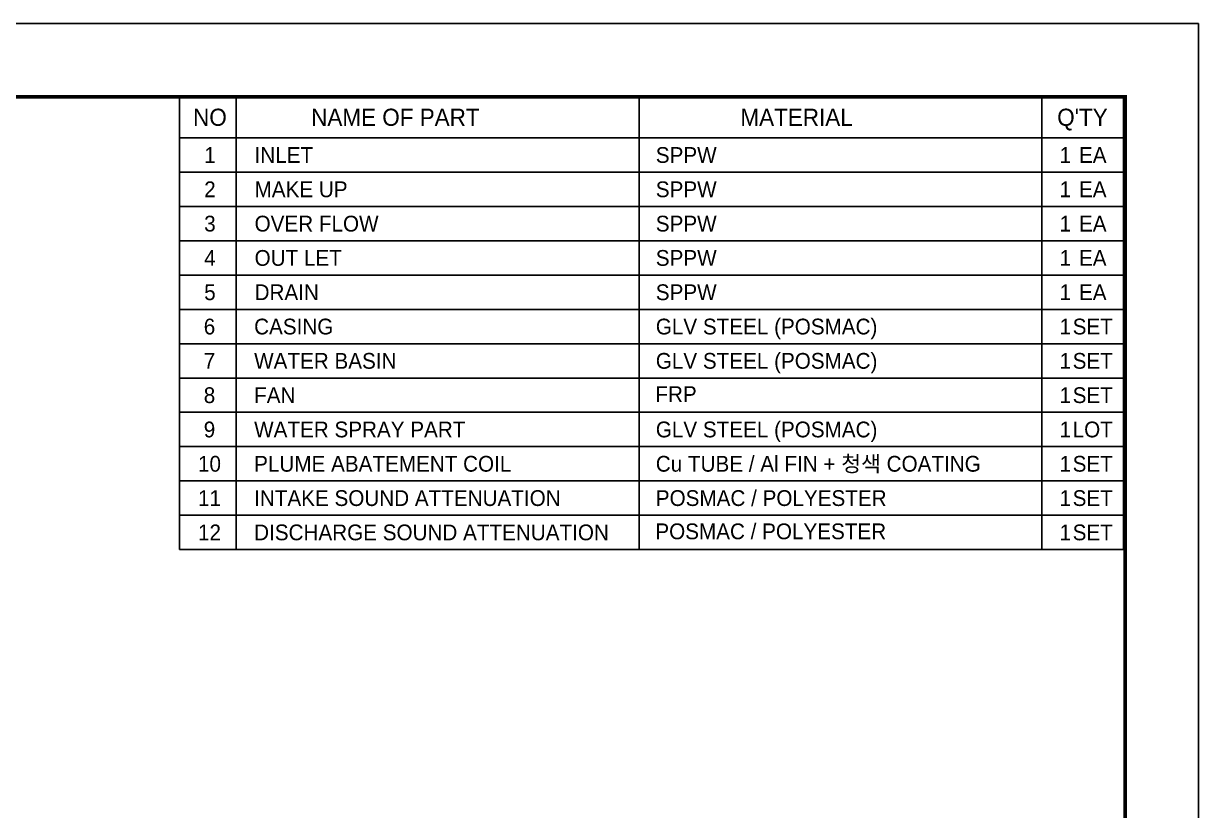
# Model space of a CAD drawing. Header units: millimetres. Extents: x 2376 to 31783, y 3878 to 24674.
# Drawn here: x 20552 to 31783, y 17145 to 24674 of the extents above; entities that cross this region are included whole.
import ezdxf
from ezdxf.enums import TextEntityAlignment as Align

# ---------------------------------------------------------------- set-up
doc = ezdxf.new("R2010")
doc.units = ezdxf.units.MM
for name, color, linetype in [('냉각탑_box', 1, 'Continuous'), ('냉각탑_form', 1, 'Continuous'), ('냉각탑_text', 3, 'Continuous')]:
    doc.layers.add(name, color=color, linetype=linetype)
doc.styles.add('돋움', font='Dotum.ttf')

# ---------------------------------------------------------------- blocks, each defined once
blk = doc.blocks.new('냉각탑form')
at = {"layer": 'Defpoints'}
blk.add_lwpolyline([(0, 297.07), (420.1, 297.07), (420.1, 0), (0, 0)], close=True, dxfattribs=at)
at = {"layer": '냉각탑_form', "const_width": 0.5}
blk.add_lwpolyline([(10, 287.07), (10, 10), (410.1, 10), (410.1, 287.07)], close=True, dxfattribs=at)

msp = doc.modelspace()

# ---------------------------------------------------------------- linework, layer by layer
at = {"layer": '냉각탑_box'}
for p, q in [((22584.1, 23973.3), (22584.1, 19640.9)), ((26438.1, 23973.3), (26438.1, 19640.9)), ((30286.2, 23973.3), (30286.2, 19640.9)), ((22042.4, 23579.5), (31068.1, 23579.5)), ((22042.4, 23251.3), (31068.1, 23251.3)), ((22042.4, 22923.1), (31068.1, 22923.1)), ((22042.4, 22594.9), (31068.1, 22594.9)), ((22042.4, 22266.6), (31068.1, 22266.6)), ((22042.4, 21938.4), (31068.1, 21938.4)), ((22042.4, 21610.2), (31068.1, 21610.2)), ((22042.4, 21282), (31068.1, 21282)), ((22042.4, 20953.8), (31068.1, 20953.8)), ((22042.4, 20625.6), (31068.1, 20625.6)), ((22042.4, 20297.4), (31068.1, 20297.4)), ((22042.4, 19969.2), (31068.1, 19969.2)), ((22042.4, 19640.9), (31068.1, 19640.9))]:
    msp.add_line(p, q, dxfattribs=at)
msp.add_lwpolyline([(22042.4, 19640.9), (22042.4, 23973.3), (31068.1, 23973.3), (31068.1, 19640.9)], close=True, dxfattribs=at)

# ---------------------------------------------------------------- block references
at = {"layer": '냉각탑_form', "xscale": 70, "yscale": 70, "zscale": 70}
msp.add_blockref('냉각탑form', (2376.2, 3878.4), dxfattribs=at)

# ---------------------------------------------------------------- texts
at = {"layer": '냉각탑_text', "style": '돋움'}
for s, height, p in [('NO', 164.11, (22334.4, 23776.4)), ('NAME OF PART', 164.106, (24106.8, 23776.4)), ('MATERIAL', 164.11, (27941.8, 23776.4)), ("Q'TY", 164.11, (30674.2, 23776.4)), ('1', 151, (22334.4, 23415.4)), ('1', 151, (30510.1, 23415.4)), ('EA', 150.98, (30772.7, 23415.4)), ('2', 151, (22334.4, 23087.2)), ('1', 151, (30510.1, 23087.2)), ('EA', 150.98, (30772.7, 23087.2)), ('3', 151, (22334.4, 22759)), ('1', 151, (30510.1, 22759)), ('EA', 150.98, (30772.7, 22759)), ('4', 151, (22334.4, 22430.7)), ('1', 151, (30510.1, 22430.7)), ('EA', 150.98, (30772.7, 22430.7)), ('5', 151, (22334.4, 22102.5)), ('1', 151, (30510.1, 22102.5)), ('EA', 150.98, (30772.7, 22102.5)), ('6', 151, (22330.1, 21774.3)), ('1', 151, (30510.1, 21774.3)), ('SET', 150.98, (30772.7, 21774.3)), ('7', 151, (22330.1, 21446.1)), ('1', 151, (30510.1, 21446.1)), ('SET', 150.98, (30772.7, 21446.1)), ('8', 151, (22330.1, 21117.9)), ('1', 151, (30510.1, 21117.9)), ('SET', 150.98, (30772.7, 21117.9)), ('9', 151, (22330.1, 20789.7)), ('1', 151, (30510.1, 20789.7)), ('LOT', 150.98, (30772.7, 20789.7)), ('10', 150.98, (22330.1, 20461.5)), ('1', 151, (30510.1, 20461.5)), ('SET', 150.98, (30772.7, 20461.5)), ('11', 150.98, (22330.1, 20133.3)), ('1', 151, (30510.1, 20133.3)), ('SET', 150.98, (30772.7, 20133.3)), ('12', 150.98, (22330.1, 19805.1)), ('1', 151, (30510.1, 19805.1)), ('SET', 150.98, (30772.7, 19805.1))]:
    msp.add_text(s, height=height, dxfattribs=at).set_placement(p, align=Align.MIDDLE_CENTER)
for s, height, p in [('INLET ', 150.98, (22761.1, 23415.4)), ('SPPW', 150.98, (26596.1, 23415.4)), ('MAKE UP', 150.98, (22761.1, 23087.2)), ('SPPW', 150.98, (26596.1, 23087.2)), ('OVER FLOW', 150.98, (22761.1, 22759)), ('SPPW', 150.98, (26596.1, 22759)), ('OUT LET ', 150.98, (22761.1, 22430.7)), ('SPPW', 150.98, (26596.1, 22430.7)), ('DRAIN', 150.98, (22761.1, 22102.5)), ('SPPW', 150.98, (26596.1, 22102.5)), ('CASING', 150.98, (22756.8, 21774.3)), ('GLV STEEL (POSMAC)', 150.977, (26596.1, 21774.3)), ('WATER BASIN', 150.977, (22756.8, 21446.1)), ('GLV STEEL (POSMAC)', 150.977, (26596.1, 21446.1)), ('FAN', 150.98, (22756.8, 21117.9)), ('FRP', 150.98, (26591.8, 21128)), ('WATER SPRAY PART', 150.977, (22756.8, 20789.7)), ('GLV STEEL (POSMAC)', 150.977, (26596.1, 20789.7)), ('Cu TUBE / Al FIN + 청색 COATING', 150.977, (26596.1, 20461.5)), ('PLUME ABATEMENT COIL', 150.977, (22756.8, 20461.5)), ('POSMAC / POLYESTER', 150.977, (26596.1, 20133.3)), ('INTAKE SOUND ATTENUATION', 150.977, (22756.8, 20133.3)), ('DISCHARGE SOUND ATTENUATION', 150.977, (22756.8, 19805.1)), ('POSMAC / POLYESTER', 150.977, (26591.8, 19815.1))]:
    msp.add_text(s, height=height, dxfattribs=at).set_placement(p, align=Align.MIDDLE_LEFT)

doc.saveas('drawing.dxf')
